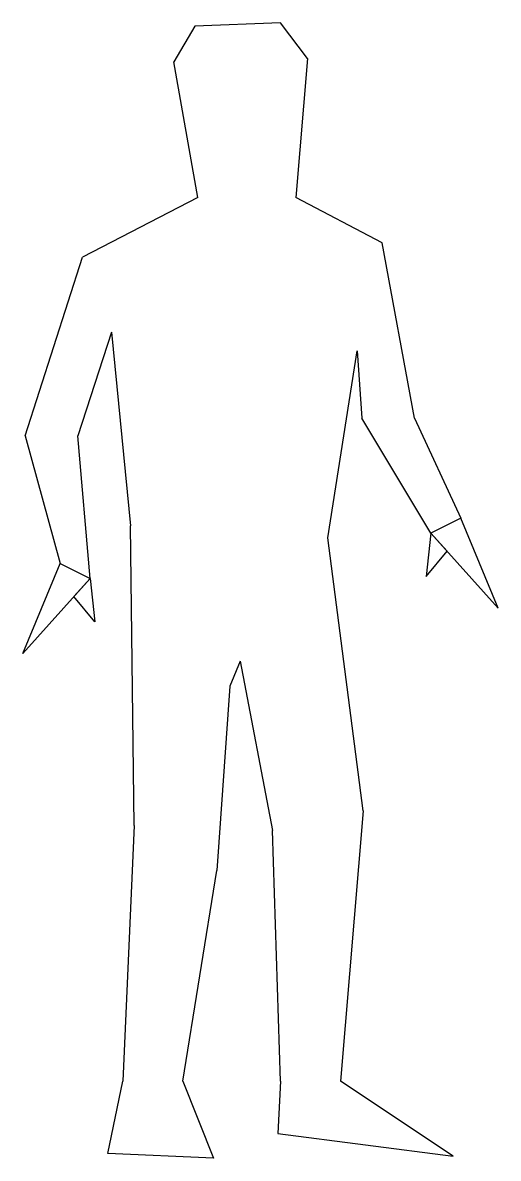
# Model space of a CAD drawing. Extents: x -1.46 to 0.15, y -0.01 to 3.84.
import ezdxf

# ---------------------------------------------------------------- set-up
doc = ezdxf.new("R2010")
doc.units = 0
doc.layers.get('0').update_dxf_attribs({"linetype": 'CONTINUOUS'})

msp = doc.modelspace()

# ---------------------------------------------------------------- linework, layer by layer
at = {"linetype": 'BYBLOCK'}
for points, invisible_edges in [([(-0.5842, 3.8363), (-0.8737, 3.8251), (-0.9447, 3.7035), (-0.493, 3.7146)], 4), ([(-0.9447, 3.7035), (-0.493, 3.7146), (-0.5326, 3.2447), (-0.8644, 3.2447)], 5), ([(-0.5326, 3.2447), (-0.8644, 3.2447), (-1.2536, 3.0432), (-0.2407, 3.0911)], 5), ([(-0.2407, 3.0911), (-0.3247, 2.7256), (-0.3088, 2.4974), (-0.131, 2.4974)], 5), ([(-1.2536, 3.0432), (-1.1554, 2.7892), (-1.27, 2.4384), (-1.4478, 2.4384)], 5), ([(-0.3247, 2.7256), (-1.1554, 2.7892), (-1.0922, 2.1336), (-0.4236, 2.0927)], 5), ([(-0.3088, 2.4974), (-0.131, 2.4974), (0.0254, 2.159), (-0.0762, 2.1082)], 1), ([(-1.27, 2.4384), (-1.4478, 2.4384), (-1.3292, 2.0057), (-1.2276, 1.9549)], 1), ([(-1.0922, 2.1336), (-0.4236, 2.0927), (-0.7202, 1.6757), (-0.7555, 1.5907)], 11), ([(-1.0922, 2.1336), (-0.7555, 1.5907), (-0.7998, 0.9669), (-1.0792, 1.1193)], 5), ([(-0.4236, 2.0927), (-0.7202, 1.6757), (-0.6118, 1.1021), (-0.3048, 1.1684)], 5), ([(-0.6118, 1.1021), (-0.3048, 1.1684), (-0.381, 0.254), (-0.5842, 0.254)], 5), ([(-0.7998, 0.9669), (-1.0792, 1.1193), (-1.1176, 0.254), (-0.9144, 0.254)], 5), ([(-1.1176, 0.254), (-0.9144, 0.254), (-0.811, -0.0074), (-1.1681, 0.0089)], 1), ([(-0.381, 0.254), (-0.5842, 0.254), (-0.593, 0.0762), (0, 0)], 1)]:
    msp.add_3dface(points, dxfattribs=dict(at, invisible_edges=invisible_edges))
for points in [[(0.0254, 2.159), (-0.0762, 2.1082), (0.1524, 1.8542)], [(-0.0762, 2.1082), (-0.0913, 1.9619), (-0.0201, 2.047)], [(-1.3292, 2.0057), (-1.2276, 1.9549), (-1.4562, 1.7009)], [(-1.2276, 1.9549), (-1.2125, 1.8087), (-1.2837, 1.8937)]]:
    msp.add_3dface(points, dxfattribs=at)

doc.saveas('drawing.dxf')
